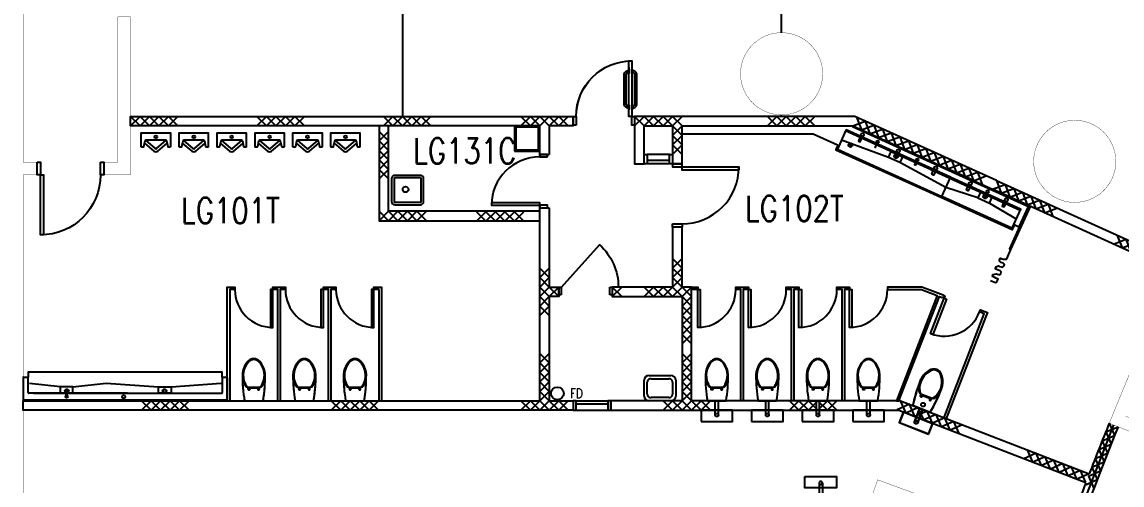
# Model space of a CAD drawing. Extents: x -163000 to 184253, y -124935 to 90032.
# Drawn here: x -78017 to -60614, y -65007 to -57681 of the extents above; entities that cross this region are included whole.
import ezdxf

# ---------------------------------------------------------------- set-up
doc = ezdxf.new("R2010")
doc.units = 0
doc.header["$LTSCALE"] = 1000
doc.header["$MEASUREMENT"] = 0
doc.linetypes.add('s1118a$0$HIDDEN', pattern=[0.375, 0.25, -0.125])
doc.linetypes.add('s4118a$0$HIDDEN', pattern=[0.375, 0.25, -0.125])
doc.layers.get('0').update_dxf_attribs({"linetype": 'CONTINUOUS'})
for name, color, linetype in [('s1118a$0$20', 7, 'CONTINUOUS'), ('s1118a$0$22', 7, 'CONTINUOUS'), ('s1118a$0$30', 2, 'CONTINUOUS'), ('s1118a$0$45', 7, 'CONTINUOUS'), ('s1118a$0$49', 7, 'CONTINUOUS'), ('s1118a$0$6', 7, 'CONTINUOUS'), ('s1118a$0$7', 7, 'CONTINUOUS'), ('s1118a$0$bc-dr', 7, 'CONTINUOUS'), ('s1118a$0$bc-o-dis', 7, 's1118a$0$HIDDEN'), ('s1118a$0$bc-o-dr', 7, 'CONTINUOUS'), ('s1118a$0$bc-wall', 4, 'CONTINUOUS'), ('s1118a$0$N-wc-wl', 3, 'CONTINUOUS'), ('s1118a$0$ROOM-NO', 4, 'CONTINUOUS'), ('s1118a$0$sani02', 7, 'CONTINUOUS'), ('s4118a$0$11', 7, 'CONTINUOUS'), ('s4118a$0$20', 7, 'CONTINUOUS'), ('s4118a$0$22', 7, 'CONTINUOUS'), ('s4118a$0$49', 7, 'CONTINUOUS'), ('s4118a$0$6', 7, 'CONTINUOUS'), ('s4118a$0$bc-dr', 7, 'CONTINUOUS'), ('s4118a$0$N-wc-wl', 3, 'CONTINUOUS'), ('s4118a$0$sani02', 7, 'CONTINUOUS')]:
    doc.layers.add(name, color=color, linetype=linetype)
doc.styles.add('s1118a$0$STANDARD', font='SIMPLEX', dxfattribs={"width": 0.8})

# ---------------------------------------------------------------- blocks, each defined once
blk = doc.blocks.new('s1118a$0$D1050B')
at = {"layer": 's1118a$0$30', "color": 14, "linetype": 'Continuous'}
for points in [[(0.05, 0.15), (0.1, 0.15), (0.1, 1.1), (0.05, 1.1)], [(0, 0), (0.05, 0), (0.05, 0.15), (0, 0.15)], [(1, 0), (1.05, 0), (1.05, 0.15), (1, 0.15)]]:
    blk.add_lwpolyline(points, close=True, dxfattribs=at)
blk.add_arc((0.05, 0.150001), 0.950006, 0, 90, dxfattribs=at)
blk = doc.blocks.new('s1118a$0$CSINK')
at = {"layer": 's1118a$0$49', "color": 2, "linetype": 'Continuous'}
for p, q in [((0.075, 0.4), (0.425, 0.4)), ((0.11, 0.35), (0.39, 0.35)), ((0, 0.075), (0, 0.325)), ((0.05, 0.1062), (0.05, 0.2938)), ((0.45, 0.2938), (0.45, 0.1062)), ((0.5, 0.325), (0.5, 0.075)), ((0.425, 0), (0.075, 0)), ((0.39, 0.05), (0.11, 0.05))]:
    blk.add_line(p, q, dxfattribs=at)
for points in [[(0.110001, 0.350002, 0.03065), (0.102177, 0.34952, 0.030839), (0.094471, 0.348086, 0.030964), (0.087061, 0.345727, 0.031496), (0.080001, 0.342466, 0.031724), (0.0735, 0.338394, 0.032492), (0.067574, 0.333527, 0.032773), (0.06242, 0.328017, 0.033593), (0.058039, 0.321877, 0.033855), (0.054579, 0.315298, 0.034491), (0.052045, 0.308311, 0.03465), (0.050518, 0.301102, 0.034891), (0.05, 0.293752)], [(0.450003, 0.293752, 0.034891), (0.449486, 0.301102, 0.03465), (0.447958, 0.308311, 0.034491), (0.445424, 0.315298, 0.033855), (0.441964, 0.321877, 0.033593), (0.437583, 0.328017, 0.032773), (0.432429, 0.333527, 0.032492), (0.426503, 0.338394, 0.031724), (0.420003, 0.342466, 0.031496), (0.412943, 0.345727, 0.030964), (0.405532, 0.348086, 0.030839), (0.397826, 0.34952, 0.03065), (0.390002, 0.350002)], [(0.05, 0.106251, 0.034891), (0.050518, 0.098901, 0.03465), (0.052045, 0.091692, 0.034491), (0.054579, 0.084705, 0.033855), (0.058039, 0.078125, 0.033593), (0.06242, 0.071985, 0.032773), (0.067574, 0.066476, 0.032492), (0.0735, 0.061608, 0.031724), (0.080001, 0.057536, 0.031496), (0.087061, 0.054276, 0.030964), (0.094471, 0.051917, 0.030839), (0.102177, 0.050482, 0.03065), (0.110001, 0.05)], [(0.390002, 0.05, 0.03065), (0.397826, 0.050482, 0.030839), (0.405532, 0.051917, 0.030964), (0.412943, 0.054276, 0.031496), (0.420003, 0.057536, 0.031724), (0.426503, 0.061608, 0.032492), (0.432429, 0.066476, 0.032773), (0.437583, 0.071985, 0.033593), (0.441964, 0.078125, 0.033855), (0.445424, 0.084705, 0.034491), (0.447958, 0.091692, 0.03465), (0.449486, 0.098901, 0.034891), (0.450003, 0.106251)]]:
    blk.add_lwpolyline(points, format="xyb", dxfattribs=at)
for centre, start, end in [((0.075, 0.325002), 90, 180), ((0.425003, 0.325002), 0, 90), ((0.075, 0.075), 180, 270), ((0.425003, 0.075), 270, 0)]:
    blk.add_arc(centre, 0.075, start, end, dxfattribs=at)
blk = doc.blocks.new('s1118a$0$CHAT15')
at = {"layer": 's1118a$0$22', "color": 14, "linetype": 'Continuous'}
for points in [[(0, 0), (0.15, 0.15), (0.3, 0), (0.45, 0.15), (0.6, 0), (0.75, 0.15)], [(0, 0.15), (0.15, 0), (0.3, 0.15), (0.45, 0), (0.6, 0.15), (0.75, 0)]]:
    blk.add_lwpolyline(points, dxfattribs=at)
blk = doc.blocks.new('s1118a$0$HAT15')
at = {"layer": 's1118a$0$22', "color": 14, "linetype": 'Continuous'}
for p, q in [((0, 0), (0.15, 0.15)), ((0, 0.15), (0.15, 0))]:
    blk.add_line(p, q, dxfattribs=at)
blk = doc.blocks.new('s1118a$0$FD')
at = {"layer": 's1118a$0$45', "color": 2, "linetype": 'Continuous'}
blk.add_circle((0, 0), 0.1, dxfattribs=at)
at = {"layer": 's1118a$0$45', "color": 2, "linetype": 'Continuous', "style": 's1118a$0$STANDARD', "width": 0.8}
blk.add_text('FD', height=0.15, dxfattribs=at).set_placement((0.2, -0.075))
blk = doc.blocks.new('s1118a$0$WC')
at = {"layer": 's1118a$0$49', "color": 14, "linetype": 'Continuous'}
for p, q in [((-0.076, 0.214), (-0.076, 0.199)), ((0.076, 0.199), (-0.076, 0.199)), ((0.076, 0.214), (0.076, 0.199))]:
    blk.add_line(p, q, dxfattribs=at)
at = {"layer": 's1118a$0$49', "color": 14, "linetype": 's1118a$0$HIDDEN'}
for p, q in [((-0.025, -0.225), (-0.025, 0)), ((0.025, -0.225), (0.025, 0))]:
    blk.add_line(p, q, dxfattribs=at)
at = {"layer": 's1118a$0$49', "color": 14, "linetype": 'Continuous'}
for points in [[(0.106, 0.223), (0.123, 0.223, 0.064397), (0.151, 0.267, 0.312063), (0.087, 0.629, 0.200897), (0, 0.665, 0.200897), (-0.087, 0.629, 0.312063), (-0.151, 0.267, 0.064397), (-0.123, 0.223), (-0.106, 0.223)], [(-0.18, 0.406, 0.045439), (-0.147, 0), (0.147, 0, 0.045439), (0.18, 0.406, -0.205215)], [(-0.064, 0.199), (-0.064, 0.184, -1), (-0.088, 0.184), (-0.088, 0.214)], [(0.064, 0.199), (0.064, 0.184, 1), (0.088, 0.184), (0.088, 0.214)]]:
    blk.add_lwpolyline(points, format="xyb", dxfattribs=at)
blk.add_lwpolyline([(0, 0.653, 0.200897), (-0.078, 0.62, 0.312063), (-0.139, 0.272, 0.096006), (-0.097, 0.214), (0.097, 0.214, 0.096006), (0.139, 0.272, 0.312063), (0.078, 0.62, 0.200897)], format="xyb", close=True, dxfattribs=at)
blk.add_lwpolyline([(-0.25, -0.325), (0.25, -0.325), (0.25, -0.15), (-0.25, -0.15)], close=True, dxfattribs=at)
at = {"layer": 's1118a$0$49', "color": 14, "linetype": 's1118a$0$HIDDEN'}
blk.add_circle((0, -0.225), 0.025, dxfattribs=at)
blk = doc.blocks.new('s1118a$0$URINAL')
at = {"layer": 's1118a$0$49', "color": 2, "linetype": 'Continuous'}
for points in [[(0.174, -0.004, 0.355245), (0.154, 0.012), (-0.154, 0.012, 0.355245), (-0.174, -0.004), (-0.193, -0.095, -0.355529), (-0.202, -0.103), (-0.22, -0.103, -0.414214), (-0.23, -0.093), (-0.23, 0.126), (0.23, 0.126), (0.23, -0.093, -0.414214), (0.22, -0.103), (0.202, -0.103, -0.355529), (0.193, -0.095), (0.174, -0.004)], [(-0.166, 0.008), (-0.013, -0.122, 0.364844), (0.013, -0.122), (0.166, 0.008)], [(-0.181, -0.037), (-0.032, -0.162, 0.364844), (0.032, -0.162), (0.181, -0.037)]]:
    blk.add_lwpolyline(points, format="xyb", dxfattribs=at)
blk.add_circle((0, 0.062), 0.0205, dxfattribs=at)
blk = doc.blocks.new('s1118a$0$D1050A')
at = {"layer": 's1118a$0$30', "color": 14, "linetype": 'Continuous'}
for points in [[(0.05, 0.2), (0.1, 0.2), (0.1, 1.15), (0.05, 1.15)], [(0, 0), (0.05, 0), (0.05, 0.2), (0, 0.2)], [(1, 0), (1.05, 0), (1.05, 0.2), (1, 0.2)]]:
    blk.add_lwpolyline(points, close=True, dxfattribs=at)
blk.add_arc((0.05, 0.200001), 0.950006, 0, 90, dxfattribs=at)
blk = doc.blocks.new('s1118a')
for points in [[(-70225, -59725), (-69825, -59725), (-69825, -59325), (-70225, -59325)], [(-70205, -59705), (-69845, -59705), (-69845, -59345), (-70205, -59345)]]:
    blk.add_lwpolyline(points, close=True)
for centre, start, end in [((-77910, -63545), 180, 270), ((-74860, -63545), 270, 0)]:
    blk.add_arc(centre, 10, start, end)
at = {"layer": 's1118a$0$20'}
for p, q in [((-69825, -59775), (-69675, -59775)), ((-69825, -60621), (-69675, -60621))]:
    blk.add_line(p, q, dxfattribs=at)
at = {"layer": 's1118a$0$20', "color": 14, "linetype": 'Continuous', "const_width": 5}
for points in [[(-79700, -67450), (-79700, -67250), (-78200, -67250), (-78200, -54850), (-78000, -54850), (-78000, -56150), (-75000, -56150), (-75000, -54850), (-74800, -54850), (-74800, -56350), (-76300, -56350), (-76300, -56550), (-76500, -56550), (-76500, -56350), (-78000, -56350), (-78000, -59900), (-77775, -59900), (-77775, -60100), (-78000, -60100), (-78000, -67450)], [(-76300, -57600), (-76500, -57600), (-76500, -59900), (-76725, -59900), (-76725, -60100), (-76300, -60100)]]:
    blk.add_lwpolyline(points, close=True, dxfattribs=at)
at = {"layer": 's1118a$0$20', "color": 14, "linetype": 'Continuous'}
for points in [[(-69825, -59795), (-69825, -59325), (-70275, -59325), (-70425, -59325), (-76300, -59325), (-76300, -59175), (-69296, -59175), (-69296, -59325), (-69675, -59325), (-69675, -59775)], [(-62601, -60190), (-64842, -59175), (-68325, -59175), (-68325, -59925), (-68175, -59925), (-68175, -59325), (-67725, -59325), (-67725, -59925), (-67575, -59925), (-67575, -59325), (-64875, -59325), (-62663, -60327)], [(-69675, -60621), (-69675, -61875), (-69525, -61875), (-69525, -62025), (-69675, -62025), (-69675, -63675), (-69300, -63675), (-69300, -63825), (-78000, -63825), (-78000, -63675), (-69825, -63675), (-69825, -60601)], [(-64117, -63675), (-67425, -63675), (-67425, -61875), (-67575, -61875), (-67575, -60925), (-67725, -60925), (-67725, -61875), (-68679, -61875), (-68679, -62025), (-67575, -62025), (-67575, -63675), (-68700, -63675), (-68700, -63825), (-64175, -63825)]]:
    blk.add_lwpolyline(points, dxfattribs=at)
at = {"layer": 's1118a$0$22', "color": 14, "linetype": 'Continuous'}
for points in [[(-67725, -61425), (-67575, -61575), (-67725, -61725), (-67575, -61875), (-67725, -62025)], [(-67575, -61425), (-67725, -61575), (-67575, -61725), (-67725, -61875), (-67575, -62025)]]:
    blk.add_lwpolyline(points, dxfattribs=at)
at = {"layer": 's1118a$0$30', "color": 14, "linetype": 'Continuous'}
for p, q in [((-68411, -58433), (-68411, -58393)), ((-69525, -61996), (-69525, -61875)), ((-69525, -61875), (-69485, -61875)), ((-68719, -61875), (-68679, -61875)), ((-68679, -61875), (-68679, -61996))]:
    blk.add_line(p, q, dxfattribs=at)
at = {"layer": 's1118a$0$30', "color": 11, "linetype": 'Continuous'}
for p, q in [((-67775, -59775), (-68125, -59775)), ((-67775, -59875), (-68125, -59875)), ((-67775, -59925), (-68125, -59925)), ((-69250, -63675), (-68750, -63675)), ((-69250, -63725), (-68750, -63725)), ((-69250, -63825), (-68750, -63825))]:
    blk.add_line(p, q, dxfattribs=at)
for points in [[(-68125, -59925), (-68175, -59925), (-68175, -59775), (-68125, -59775)], [(-67725, -59925), (-67775, -59925), (-67775, -59775), (-67725, -59775)], [(-69300, -63675), (-69300, -63825), (-69250, -63825), (-69250, -63675)], [(-68750, -63675), (-68750, -63825), (-68700, -63825), (-68700, -63675)]]:
    blk.add_lwpolyline(points, close=True, dxfattribs=at)
at = {"layer": 's1118a$0$30', "color": 2}
blk.add_lwpolyline([(-66675, -60025), (-67575, -60025), (-67575, -59925), (-67725, -59925), (-67725, -59975), (-67575, -59975), (-66675, -59975)], close=True, dxfattribs=at)
blk.add_lwpolyline([(-67575, -60875, 0.414214), (-66675, -59975)], format="xyb", dxfattribs=at)
at = {"layer": 's1118a$0$30'}
blk.add_lwpolyline([(-67725, -60875), (-67575, -60875), (-67575, -60925), (-67725, -60925)], close=True, dxfattribs=at)
at = {"layer": 's1118a$0$6', "color": 14, "linetype": 'Continuous', "const_width": 5}
blk.add_lwpolyline([(-65350, -58500, 1), (-66650, -58500, 1)], format="xyb", close=True, dxfattribs=at)
at = {"layer": 's1118a$0$7', "color": 4, "linetype": 'Continuous'}
for p, q in [((-72000, -32500), (-72000, -59175)), ((-66000, -57850), (-66000, -54550)), ((-66000, -59175), (-66000, -59150))]:
    blk.add_line(p, q, dxfattribs=at)
at = {"layer": 's1118a$0$bc-dr', "color": 2}
blk.add_lwpolyline([(-69482, -61875), (-68880, -61206, -0.212606), (-68582, -61875)], format="xyb", dxfattribs=at)
at = {"layer": 's1118a$0$bc-o-dis'}
for p, q in [((-68417, -58296), (-68371, -58296)), ((-64956, -59630), (-64868, -59630)), ((-64912, -59586), (-64912, -59674)), ((-69485, -61875), (-69485, -61996)), ((-68719, -61996), (-68719, -61875)), ((-69485, -61996), (-69525, -61996)), ((-68679, -61996), (-68719, -61996)), ((-77920, -63545), (-77920, -63293)), ((-74850, -63293), (-74850, -63545)), ((-74769, -63306), (-74769, -63675)), ((-74473, -63452), (-74456, -63452)), ((-74447, -63461), (-74253, -63461)), ((-74438, -63491), (-74438, -63461)), ((-74426, -63461), (-74426, -63476)), ((-74274, -63476), (-74426, -63476)), ((-74414, -63476), (-74414, -63491)), ((-74286, -63476), (-74286, -63491)), ((-74274, -63461), (-74274, -63476)), ((-74262, -63491), (-74262, -63461)), ((-74244, -63452), (-74227, -63452)), ((-73673, -63452), (-73656, -63452)), ((-73647, -63461), (-73453, -63461)), ((-73638, -63491), (-73638, -63461)), ((-73626, -63461), (-73626, -63476)), ((-73474, -63476), (-73626, -63476)), ((-73614, -63476), (-73614, -63491)), ((-73486, -63476), (-73486, -63491)), ((-73474, -63461), (-73474, -63476)), ((-73462, -63491), (-73462, -63461)), ((-73444, -63452), (-73427, -63452)), ((-72873, -63452), (-72856, -63452)), ((-72847, -63461), (-72653, -63461)), ((-72838, -63491), (-72838, -63461)), ((-72826, -63461), (-72826, -63476)), ((-72674, -63476), (-72826, -63476)), ((-72814, -63476), (-72814, -63491)), ((-72686, -63476), (-72686, -63491)), ((-72674, -63461), (-72674, -63476)), ((-72662, -63491), (-72662, -63461)), ((-72644, -63452), (-72627, -63452)), ((-74497, -63675), (-74203, -63675)), ((-73697, -63675), (-73403, -63675)), ((-72897, -63675), (-72603, -63675))]:
    blk.add_line(p, q, dxfattribs=at)
blk.add_arc((-74773, -63306), 4, 0, 90, dxfattribs=at)
for centre, major_axis, start_param, end_param in [((-64912, -59630), (19.4, 19.4), 5.497787, 11.780972), ((-74208, -63273), (-228, 228), 0.007633, 1.217579), ((-74208, -63273), (-219, 219), 0.007633, 1.217579), ((-74350, -63132), (-86.8, 86.8), -0.785398, 0.007633), ((-74350, -63132), (-77.8, 77.8), -0.785398, 0.007633), ((-74350, -63132), (86.8, 86.8), 6.275552, 7.068583), ((-74350, -63132), (77.8, 77.8), 6.275552, 7.068583), ((-74492, -63273), (219, 219), 5.065606, 6.275552), ((-74492, -63273), (228, 228), 5.065606, 6.275552), ((-73408, -63273), (-228, 228), 0.007633, 1.217579), ((-73408, -63273), (-219, 219), 0.007633, 1.217579), ((-73550, -63132), (-86.8, 86.8), -0.785398, 0.007633), ((-73550, -63132), (-77.8, 77.8), -0.785398, 0.007633), ((-73550, -63132), (86.8, 86.8), 6.275552, 7.068583), ((-73550, -63132), (77.8, 77.8), 6.275552, 7.068583), ((-73692, -63273), (219, 219), 5.065606, 6.275552), ((-73692, -63273), (228, 228), 5.065606, 6.275552), ((-72608, -63273), (-228, 228), 0.007633, 1.217579), ((-72608, -63273), (-219, 219), 0.007633, 1.217579), ((-72750, -63132), (-86.8, 86.8), -0.785398, 0.007633), ((-72750, -63132), (-77.8, 77.8), -0.785398, 0.007633), ((-72750, -63132), (86.8, 86.8), 6.275552, 7.068583), ((-72750, -63132), (77.8, 77.8), 6.275552, 7.068583), ((-72892, -63273), (219, 219), 5.065606, 6.275552), ((-72892, -63273), (228, 228), 5.065606, 6.275552), ((-72283, -63289), (-1589, 1589), 0.77622, 0.957852), ((-76417, -63289), (-1589, 1589), 3.754537, 3.936169), ((-71483, -63289), (-1589, 1589), 0.77622, 0.957852), ((-75617, -63289), (-1589, 1589), 3.754537, 3.936169), ((-70683, -63289), (-1589, 1589), 0.77622, 0.957852), ((-74817, -63289), (-1589, 1589), 3.754537, 3.936169), ((-74316, -63323), (143, 143), 2.788375, 3.04561), ((-74316, -63323), (134, 134), 2.788375, 3.171225), ((-74426, -63491), (8.74, 8.74), 2.356194, 5.497787), ((-74274, -63491), (8.74, 8.74), 2.356194, 5.497787), ((-74384, -63323), (-134, 134), 3.111961, 3.49481), ((-74384, -63323), (-143, 143), 3.237576, 3.49481), ((-73516, -63323), (143, 143), 2.788375, 3.04561), ((-73516, -63323), (134, 134), 2.788375, 3.171225), ((-73626, -63491), (8.74, 8.74), 2.356194, 5.497787), ((-73474, -63491), (8.74, 8.74), 2.356194, 5.497787), ((-73584, -63323), (-134, 134), 3.111961, 3.49481), ((-73584, -63323), (-143, 143), 3.237576, 3.49481), ((-72716, -63323), (143, 143), 2.788375, 3.04561), ((-72716, -63323), (134, 134), 2.788375, 3.171225), ((-72826, -63491), (8.74, 8.74), 2.356194, 5.497787), ((-72674, -63491), (8.74, 8.74), 2.356194, 5.497787), ((-72784, -63323), (-134, 134), 3.111961, 3.49481), ((-72784, -63323), (-143, 143), 3.237576, 3.49481)]:
    blk.add_ellipse(centre, major_axis=major_axis, ratio=1, start_param=start_param, end_param=end_param, dxfattribs=at)
at = {"layer": 's1118a$0$bc-o-dr', "color": 2}
for p, q in [((-68417, -59175), (-68417, -58296)), ((-68371, -58296), (-68371, -59175)), ((-69296, -59175), (-69250, -59175)), ((-69296, -59314), (-69296, -59175)), ((-69250, -59314), (-69296, -59314)), ((-69250, -59175), (-69250, -59314)), ((-68371, -59175), (-68417, -59175)), ((-68371, -59175), (-68325, -59175)), ((-68371, -59314), (-68371, -59175)), ((-68325, -59314), (-68371, -59314)), ((-68325, -59175), (-68325, -59314))]:
    blk.add_line(p, q, dxfattribs=at)
at = {"layer": 's1118a$0$bc-o-dr', "color": 2, "extrusion": (0, 0, -1)}
blk.add_ellipse((-68371, -59175), major_axis=(621, 621), ratio=1, start_param=3.926991, end_param=5.497787, dxfattribs=at)
at = {"layer": 's1118a$0$bc-wall'}
blk.add_line((-64880, -59337), (-64875, -59325), dxfattribs=at)
at = {"layer": 's1118a$0$N-wc-wl', "linetype": 'Continuous'}
blk.add_line((-64875, -59325), (-62086, -60588), dxfattribs=at)
at = {"layer": 's1118a$0$N-wc-wl', "color": 0, "linetype": 'Continuous'}
for p, q in [((-64142, -59657), (-63731, -59843)), ((-62974, -60186), (-63384, -60000))]:
    blk.add_line(p, q, dxfattribs=at)
at = {"layer": 's1118a$0$N-wc-wl', "linetype": 'Continuous'}
blk.add_lwpolyline([(-69825, -60675), (-72219, -60675), (-72219, -59325), (-72369, -59325), (-72369, -60825), (-69825, -60825)], close=True, dxfattribs=at)
at = {"layer": 's1118a$0$sani02'}
for p, q in [((-64880, -59337), (-63532, -59948)), ((-63334, -60155), (-64988, -59405)), ((-64309, -59823), (-65053, -59549)), ((-63399, -60299), (-64127, -59905)), ((-63639, -60017), (-62227, -60656)), ((-63532, -59948), (-62092, -60600)), ((-62287, -60629), (-63334, -60155)), ((-62894, -60464), (-63399, -60299)), ((-62712, -60546), (-62291, -60798)), ((-62239, -60924), (-62086, -60588)), ((-78000, -63306), (-78000, -63675)), ((-74769, -63306), (-74769, -63675)), ((-77412, -63455), (-77900, -63400)), ((-77212, -63455), (-76684, -63397)), ((-76684, -63397), (-75859, -63455)), ((-75659, -63455), (-74869, -63397)), ((-74473, -63452), (-74456, -63452)), ((-74447, -63461), (-74253, -63461)), ((-74438, -63491), (-74438, -63461)), ((-74426, -63461), (-74426, -63476)), ((-74274, -63476), (-74426, -63476)), ((-74414, -63476), (-74414, -63491)), ((-74286, -63476), (-74286, -63491)), ((-74274, -63461), (-74274, -63476)), ((-74262, -63491), (-74262, -63461)), ((-74244, -63452), (-74227, -63452)), ((-73673, -63452), (-73656, -63452)), ((-73647, -63461), (-73453, -63461)), ((-73638, -63491), (-73638, -63461)), ((-73626, -63461), (-73626, -63476)), ((-73474, -63476), (-73626, -63476)), ((-73614, -63476), (-73614, -63491)), ((-73486, -63476), (-73486, -63491)), ((-73474, -63461), (-73474, -63476)), ((-73462, -63491), (-73462, -63461)), ((-73444, -63452), (-73427, -63452)), ((-72873, -63452), (-72856, -63452)), ((-72847, -63461), (-72653, -63461)), ((-72838, -63491), (-72838, -63461)), ((-72826, -63461), (-72826, -63476)), ((-72674, -63476), (-72826, -63476)), ((-72814, -63476), (-72814, -63491)), ((-72686, -63476), (-72686, -63491)), ((-72674, -63461), (-72674, -63476)), ((-72662, -63491), (-72662, -63461)), ((-72644, -63452), (-72627, -63452)), ((-76419, -63662), (-78000, -63662)), ((-76350, -63555), (-77910, -63555)), ((-77834, -63555), (-76684, -63555)), ((-76684, -63555), (-74860, -63555)), ((-74769, -63662), (-76419, -63662)), ((-74497, -63675), (-74203, -63675)), ((-73697, -63675), (-73403, -63675)), ((-72897, -63675), (-72603, -63675))]:
    blk.add_line(p, q, dxfattribs=at)
at = {"layer": 's1118a$0$sani02', "linetype": 'Continuous'}
for p, q in [((-62244, -60926), (-62310, -60897)), ((-77996, -63302), (-77924, -63302)), ((-74845, -63302), (-74773, -63302))]:
    blk.add_line(p, q, dxfattribs=at)
at = {"layer": 's1118a$0$sani02', "color": 0, "ltscale": 0.4}
for points in [[(-68411, -59046), (-68418, -59046, -0.414214), (-68493, -58971), (-68493, -58521, -0.414214), (-68418, -58446), (-68411, -58446)], [(-68371, -59046), (-68364, -59046, 0.414214), (-68289, -58971), (-68289, -58521, 0.414214), (-68364, -58446), (-68371, -58446)], [(-68411, -59014), (-68418, -59014, -0.414214), (-68461, -58971), (-68461, -58521, -0.414214), (-68418, -58478), (-68411, -58478)], [(-68371, -59014), (-68364, -59014, 0.414214), (-68321, -58971), (-68321, -58521, 0.414214), (-68364, -58478), (-68371, -58478)]]:
    blk.add_lwpolyline(points, format="xyb", dxfattribs=at)
for points in [[(-68411, -58498), (-68416, -58498), (-68416, -58426), (-68411, -58426)], [(-68371, -58498), (-68366, -58498), (-68366, -58426), (-68371, -58426)], [(-68411, -58994), (-68416, -58994), (-68416, -59066), (-68411, -59066)], [(-68371, -58994), (-68366, -58994), (-68366, -59066), (-68371, -59066)]]:
    blk.add_lwpolyline(points, close=True, dxfattribs=at)
at = {"layer": 's1118a$0$sani02'}
for points in [[(-67575, -59450), (-65503, -59450), (-65114, -59626, -0.414214), (-65112, -59631), (-65142, -59697, 0.414214), (-65140, -59702), (-63713, -60349)], [(-64492, -59588), (-64522, -59655, 1), (-64512, -59660), (-64481, -59593)], [(-63853, -59877), (-63884, -59944, -1), (-63894, -59939), (-63864, -59873)], [(-63713, -60349), (-62350, -60966, 0.414214), (-62345, -60964), (-62315, -60899, -0.414214), (-62310, -60897)], [(-62741, -60381), (-62771, -60448, -1), (-62782, -60443), (-62752, -60377)], [(-74845, -63302, -0.414214), (-74849, -63298), (-74849, -63226, 0.414214), (-74853, -63222), (-76419, -63222)], [(-77318, -63593), (-77318, -63520, -1), (-77307, -63520), (-77307, -63593)]]:
    blk.add_lwpolyline(points, format="xyb", dxfattribs=at)
for points in [[(-63330, -60135), (-64976, -59389, 0.414214), (-64981, -59391), (-65117, -59691), (-63463, -60440), (-63328, -60140, 0.414214)], [(-63322, -60138), (-62222, -60636, -0.414214), (-62220, -60642), (-62356, -60942), (-63463, -60440), (-63328, -60140, -0.414214)]]:
    blk.add_lwpolyline(points, format="xyb", close=True, dxfattribs=at)
for points in [[(-64748, -59465), (-64785, -59564), (-64757, -59577), (-64707, -59483)], [(-64179, -59722), (-64216, -59822), (-64187, -59835), (-64138, -59741)], [(-63546, -60009), (-63595, -60103), (-63624, -60090), (-63586, -59991)], [(-62999, -60257), (-63049, -60350), (-63077, -60338), (-63040, -60238)], [(-62471, -60496), (-62508, -60595), (-62480, -60608), (-62430, -60515)], [(-74769, -63675), (-74769, -61875), (-74650, -61875), (-74650, -61913), (-74731, -61913), (-74731, -63675)], [(-73969, -63675), (-73969, -61913), (-74050, -61913), (-74050, -61875), (-73850, -61875), (-73850, -61913), (-73931, -61913), (-73931, -63675)], [(-73169, -63675), (-73169, -61913), (-73250, -61913), (-73250, -61875), (-73050, -61875), (-73050, -61913), (-73131, -61913), (-73131, -63675)], [(-72369, -61913), (-72450, -61913), (-72450, -61875), (-72331, -61875), (-72331, -63675)], [(-72369, -63675), (-72369, -61913)]]:
    blk.add_lwpolyline(points, dxfattribs=at)
for points in [[(-64268, -59732), (-64086, -59814), (-64127, -59905), (-64309, -59823)], [(-62671, -60455), (-62853, -60373), (-62894, -60464), (-62712, -60546)], [(-74050, -61913), (-74088, -61913), (-74088, -62513), (-74050, -62513)], [(-73250, -61913), (-73288, -61913), (-73288, -62513), (-73250, -62513)], [(-72450, -61913), (-72488, -61913), (-72488, -62513), (-72450, -62513)], [(-77412, -63555), (-77212, -63555), (-77212, -63455), (-77412, -63455)], [(-75659, -63555), (-75859, -63555), (-75859, -63455), (-75659, -63455)]]:
    blk.add_lwpolyline(points, close=True, dxfattribs=at)
at = {"layer": 's1118a$0$sani02', "color": 0, "ltscale": 0.4}
for points in [[(-72171, -60158), (-72171, -60523, 0.414214), (-72121, -60573), (-71714, -60573, 0.414214), (-71664, -60523), (-71664, -60158, 0.414214), (-71714, -60108), (-72121, -60108, 0.414214)], [(-72131, -60158), (-72131, -60523, 0.414214), (-72121, -60533), (-71714, -60533, 0.414214), (-71704, -60523), (-71704, -60158, 0.414214), (-71714, -60148), (-72121, -60148, 0.414214)]]:
    blk.add_lwpolyline(points, format="xyb", close=True, dxfattribs=at)
at = {"layer": 's1118a$0$sani02', "color": 2, "linetype": 'Continuous'}
for points in [[(-67425, -61875), (-67325, -61875), (-67325, -61913), (-67425, -61913)], [(-67325, -61913), (-67287, -61913), (-67287, -62513), (-67325, -62513)], [(-66525, -61913), (-66487, -61913), (-66487, -62513), (-66525, -62513)], [(-65725, -61913), (-65687, -61913), (-65687, -62513), (-65725, -62513)], [(-64925, -61913), (-64887, -61913), (-64887, -62513), (-64925, -62513)], [(-63428, -62052), (-63393, -62066), (-63609, -62625), (-63645, -62611)]]:
    blk.add_lwpolyline(points, close=True, dxfattribs=at)
for points in [[(-66644, -63675), (-66644, -61913), (-66725, -61913), (-66725, -61875), (-66525, -61875), (-66525, -61913), (-66606, -61913), (-66606, -63675)], [(-65844, -63675), (-65844, -61913), (-65925, -61913), (-65925, -61875), (-65725, -61875), (-65725, -61913), (-65806, -61913), (-65806, -63675)], [(-65044, -63675), (-65044, -61913), (-65125, -61913), (-65125, -61875), (-64925, -61875), (-64925, -61913), (-65006, -61913), (-65006, -63675)], [(-63445, -62005), (-63780, -61875), (-64325, -61875), (-64325, -61913), (-63788, -61913), (-63539, -62009), (-64184, -63675), (-64143, -63675), (-63504, -62023), (-63459, -62040)], [(-63429, -63941), (-62793, -62298), (-62869, -62269), (-62855, -62233), (-62744, -62276), (-62758, -62312), (-62758, -62312), (-63394, -63955)], [(-63429, -63941), (-62793, -62298)]]:
    blk.add_lwpolyline(points, dxfattribs=at)
at = {"layer": 's1118a$0$sani02', "color": 0}
blk.add_lwpolyline([(-76419, -63222), (-77916, -63222, 0.414214), (-77920, -63226), (-77920, -63298, -0.414214), (-77924, -63302)], format="xyb", dxfattribs=at)
at = {"layer": 's1118a$0$sani02'}
for centre, radius in [((-64723, -59464), 25), ((-64479, -59574), 18.8), ((-64188, -59806), 30), ((-64188, -59806), 25), ((-64154, -59722), 25), ((-63851, -59859), 18.8), ((-63561, -59990), 25), ((-63015, -60238), 25), ((-62739, -60363), 18.8), ((-62779, -60444), 30), ((-62779, -60444), 25), ((-62446, -60496), 25), ((-77309, -63520), 30), ((-77309, -63520), 25), ((-75762, -63520), 30), ((-75762, -63520), 25), ((-77312, -63611), 18.8), ((-76409, -63611), 25)]:
    blk.add_circle(centre, radius, dxfattribs=at)
at = {"layer": 's1118a$0$sani02', "color": 2, "linetype": 'Continuous'}
blk.add_circle((-71949, -60330), 44.9, dxfattribs=at)
at = {"layer": 's1118a$0$sani02'}
for centre, radius, start, end in [((-62242, -60923), 4, 245.6253, 335.6253), ((-74050, -61913), 600, 180, 270), ((-73250, -61913), 600, 180, 270), ((-72450, -61913), 600, 180, 270), ((-77996, -63306), 4, 90, 180), ((-74773, -63306), 4, 0, 90)]:
    blk.add_arc(centre, radius, start, end, dxfattribs=at)
at = {"layer": 's1118a$0$sani02', "color": 2, "linetype": 'Continuous'}
for centre, start, end in [((-67325, -61913), 270, 0), ((-66525, -61913), 270, 0), ((-65725, -61913), 270, 0), ((-64925, -61913), 270, 0), ((-63428, -62052), 248.837, 338.837)]:
    blk.add_arc(centre, 600, start, end, dxfattribs=at)
at = {"layer": 's1118a$0$sani02'}
for centre, major_axis, start_param, end_param in [((-74208, -63273), (-228, 228), 0.007633, 1.217579), ((-74208, -63273), (-219, 219), 0.007633, 1.217579), ((-74350, -63132), (-86.8, 86.8), -0.785398, 0.007633), ((-74350, -63132), (-77.8, 77.8), -0.785398, 0.007633), ((-74350, -63132), (86.8, 86.8), 6.275552, 7.068583), ((-74350, -63132), (77.8, 77.8), 6.275552, 7.068583), ((-74492, -63273), (219, 219), 5.065606, 6.275552), ((-74492, -63273), (228, 228), 5.065606, 6.275552), ((-73408, -63273), (-228, 228), 0.007633, 1.217579), ((-73408, -63273), (-219, 219), 0.007633, 1.217579), ((-73550, -63132), (-86.8, 86.8), -0.785398, 0.007633), ((-73550, -63132), (-77.8, 77.8), -0.785398, 0.007633), ((-73550, -63132), (86.8, 86.8), 6.275552, 7.068583), ((-73550, -63132), (77.8, 77.8), 6.275552, 7.068583), ((-73692, -63273), (219, 219), 5.065606, 6.275552), ((-73692, -63273), (228, 228), 5.065606, 6.275552), ((-72608, -63273), (-228, 228), 0.007633, 1.217579), ((-72608, -63273), (-219, 219), 0.007633, 1.217579), ((-72750, -63132), (-86.8, 86.8), -0.785398, 0.007633), ((-72750, -63132), (-77.8, 77.8), -0.785398, 0.007633), ((-72750, -63132), (86.8, 86.8), 6.275552, 7.068583), ((-72750, -63132), (77.8, 77.8), 6.275552, 7.068583), ((-72892, -63273), (219, 219), 5.065606, 6.275552), ((-72892, -63273), (228, 228), 5.065606, 6.275552), ((-72283, -63289), (-1589, 1589), 0.77622, 0.957852), ((-76417, -63289), (-1589, 1589), 3.754537, 3.936169), ((-71483, -63289), (-1589, 1589), 0.77622, 0.957852), ((-75617, -63289), (-1589, 1589), 3.754537, 3.936169), ((-70683, -63289), (-1589, 1589), 0.77622, 0.957852), ((-74817, -63289), (-1589, 1589), 3.754537, 3.936169), ((-74316, -63323), (143, 143), 2.788375, 3.04561), ((-74316, -63323), (134, 134), 2.788375, 3.171225), ((-74426, -63491), (8.74, 8.74), 2.356194, 5.497787), ((-74274, -63491), (8.74, 8.74), 2.356194, 5.497787), ((-74384, -63323), (-134, 134), 3.111961, 3.49481), ((-74384, -63323), (-143, 143), 3.237576, 3.49481), ((-73516, -63323), (143, 143), 2.788375, 3.04561), ((-73516, -63323), (134, 134), 2.788375, 3.171225), ((-73626, -63491), (8.74, 8.74), 2.356194, 5.497787), ((-73474, -63491), (8.74, 8.74), 2.356194, 5.497787), ((-73584, -63323), (-134, 134), 3.111961, 3.49481), ((-73584, -63323), (-143, 143), 3.237576, 3.49481), ((-72716, -63323), (143, 143), 2.788375, 3.04561), ((-72716, -63323), (134, 134), 2.788375, 3.171225), ((-72826, -63491), (8.74, 8.74), 2.356194, 5.497787), ((-72674, -63491), (8.74, 8.74), 2.356194, 5.497787), ((-72784, -63323), (-134, 134), 3.111961, 3.49481), ((-72784, -63323), (-143, 143), 3.237576, 3.49481)]:
    blk.add_ellipse(centre, major_axis=major_axis, ratio=1, start_param=start_param, end_param=end_param, dxfattribs=at)
at = {"zscale": 1000}
for name, p, xscale, yscale in [('s1118a$0$CHAT15', (-76300, -59325), 999.9979999999999, 999.9979999999999), ('s1118a$0$CHAT15', (-74300, -59325), 999.9979999999999, 999.9979999999999), ('s1118a$0$CHAT15', (-72300, -59325), 999.9979999999999, 999.9979999999999), ('s1118a$0$CHAT15', (-70125, -59325), 999.9979999999999, 999.9979999999999), ('s1118a$0$CHAT15', (-68325, -59325), 999.9979999999999, 999.9979999999999), ('s1118a$0$CHAT15', (-66225, -59325), 999.9979999999999, 999.9979999999999), ('s1118a$0$HAT15', (-69675, -62025), 999.9979999999999, 999.9979999999999), ('s1118a$0$CHAT15', (-68175, -62025), 999.9979999999999, 999.9979999999999), ('s1118a$0$CSINK', (-68175, -63675), 999.994, 999.994), ('s1118a$0$FD', (-69547, -63557), 999.9979999999999, 999.9979999999999), ('s1118a$0$CHAT15', (-67875, -63825), 999.9979999999999, 999.9979999999999), ('s1118a$0$CHAT15', (-65875, -63825), 999.9979999999999, 999.9979999999999)]:
    blk.add_blockref(name, p, dxfattribs=dict(at, xscale=xscale, yscale=yscale))
at = {"xscale": 999.9979999999999, "yscale": 999.9979999999999, "zscale": 1000}
for name, p, rotation in [('s1118a$0$HAT15', (-67725, -59325), 270), ('s1118a$0$CHAT15', (-64875, -59325), 335.624982), ('s1118a$0$CHAT15', (-64875, -59325), 335.624982), ('s1118a$0$HAT15', (-67725, -59475), 270), ('s1118a$0$CHAT15', (-64192, -59634), 335.624982), ('s1118a$0$CHAT15', (-64192, -59634), 335.624982), ('s1118a$0$HAT15', (-67725, -59625), 270), ('s1118a$0$CHAT15', (-63508, -59944), 335.624982), ('s1118a$0$CHAT15', (-63508, -59944), 335.624982), ('s1118a$0$CHAT15', (-69675, -62325), 90), ('s1118a$0$HAT15', (-68529, -62025), 90), ('s1118a$0$CHAT15', (-67575, -62025), 270), ('s1118a$0$CHAT15', (-69675, -63675), 90), ('s1118a$0$CHAT15', (-67425, -63675), 90), ('s1118a$0$CHAT15', (-75375, -63675), 180), ('s1118a$0$CHAT15', (-72375, -63675), 180), ('s1118a$0$CHAT15', (-69375, -63675), 180)]:
    blk.add_blockref(name, p, dxfattribs=dict(at, rotation=rotation))
at = {"layer": 's1118a$0$30', "xscale": 924.757, "yscale": -924.757, "zscale": 1000, "rotation": 180}
blk.add_blockref('s1118a$0$D1050B', (-68325, -59314), dxfattribs=at)
at = {"layer": 's1118a$0$30', "color": 2, "xscale": -805.7099999999991, "yscale": -805.7099999999991, "zscale": 1000, "rotation": 270}
blk.add_blockref('s1118a$0$D1050B', (-69704, -60621), dxfattribs=at)
at = {"layer": 's1118a$0$49', "xscale": 999.9979999999999, "yscale": -999.9979999999999, "zscale": 1000}
blk.add_blockref('s1118a$0$WC', (-65380, -65200), dxfattribs=at)
at = {"layer": 's1118a$0$bc-o-dr', "color": 2, "xscale": 999.994, "yscale": -999.994, "zscale": 1000}
blk.add_blockref('s1118a$0$D1050A', (-77775, -59900), dxfattribs=at)
at = {"layer": 's1118a$0$N-wc-wl', "color": 0, "xscale": 999.998, "yscale": 999.998, "zscale": 1000, "rotation": 270}
blk.add_blockref('s1118a$0$CHAT15', (-72369, -59413), dxfattribs=at)
at = {"layer": 's1118a$0$N-wc-wl', "color": 0, "xscale": 999.998, "yscale": 999.998, "zscale": 1000}
for p in [(-72369, -60825), (-70827, -60833)]:
    blk.add_blockref('s1118a$0$CHAT15', p, dxfattribs=at)
at = {"layer": 's1118a$0$sani02', "zscale": 1000}
for name, p, xscale, yscale in [('s1118a$0$URINAL', (-75900, -59561), 999.994, 999.994), ('s1118a$0$URINAL', (-75300, -59561), 999.9940000000001, 999.9940000000001), ('s1118a$0$URINAL', (-74700, -59561), 999.9940000000001, 999.9940000000001), ('s1118a$0$URINAL', (-74100, -59561), 999.9940000000001, 999.9940000000001), ('s1118a$0$URINAL', (-73500, -59561), 999.9940000000001, 999.9940000000001), ('s1118a$0$URINAL', (-72900, -59561), 999.9940000000001, 999.9940000000001), ('s1118a$0$WC', (-67025, -63675), 999.9980000000069, 999.9980000000069), ('s1118a$0$WC', (-66225, -63675), 999.9980000000069, 999.9980000000069), ('s1118a$0$WC', (-65425, -63675), 999.9980000000069, 999.9980000000069), ('s1118a$0$WC', (-64625, -63675), 999.9980000000069, 999.9980000000069)]:
    blk.add_blockref(name, p, dxfattribs=dict(at, xscale=xscale, yscale=yscale))
at = {"layer": 's1118a$0$sani02', "xscale": 999.9959999999982, "yscale": 999.9959999999982, "zscale": 1000, "rotation": 338.8360429999999}
blk.add_blockref('s1118a$0$WC', (-63785, -63803), dxfattribs=at)
at = {"layer": 's1118a$0$ROOM-NO', "style": 's1118a$0$STANDARD', "width": 0.8}
for s, p in [('LG131C', (-71829, -59921)), ('LG101T', (-75501, -60865)), ('LG102T', (-66579, -60831))]:
    blk.add_text(s, height=400, dxfattribs=at).set_placement(p)
blk = doc.blocks.new('s4118a$0$WC-1')
at = {"layer": 's4118a$0$49', "color": 14, "linetype": 's4118a$0$HIDDEN'}
for p, q in [((-234, 25), (0, 25)), ((-234, -25), (0, -25))]:
    blk.add_line(p, q, dxfattribs=at)
at = {"layer": 's4118a$0$49', "color": 14, "linetype": 'Continuous'}
for p, q in [((214, 76), (199, 76)), ((199, -76), (199, 76)), ((214, -76), (199, -76))]:
    blk.add_line(p, q, dxfattribs=at)
blk.add_lwpolyline([(-334, -250), (-159, -250), (-159, 250), (-334, 250)], close=True, dxfattribs=at)
for points in [[(406, 180, 0.045439), (0, 147), (0, -147, 0.045439), (406, -180, -0.205215)], [(223, -106), (223, -123, 0.064397), (267, -151, 0.312063), (629, -87, 0.200897), (665, 0, 0.200897), (629, 87, 0.312063), (267, 151, 0.064397), (223, 123), (223, 106)], [(199, 64), (184, 64, -1), (184, 88), (214, 88)], [(199, -64), (184, -64, 1), (184, -88), (214, -88)]]:
    blk.add_lwpolyline(points, format="xyb", dxfattribs=at)
blk.add_lwpolyline([(653, 0, 0.200897), (620, 78, 0.312063), (272, 139, 0.096006), (214, 97), (214, -97, 0.096006), (272, -139, 0.312063), (620, -78, 0.200897)], format="xyb", close=True, dxfattribs=at)
blk.add_circle((68, 0), 30, dxfattribs=at)
at = {"layer": 's4118a$0$49', "color": 14, "linetype": 's4118a$0$HIDDEN'}
blk.add_ellipse((-234, 0), major_axis=(-21.9, 12), ratio=1, start_param=2.070462, end_param=8.353647, dxfattribs=at)
blk = doc.blocks.new('s4118a')
at = {"layer": 's4118a$0$11', "color": 14, "linetype": 'Continuous', "const_width": 5}
for points in [[(-59732, -61490, 0.010528), (-60816, -64029, 0.010528)], [(-64480, -64925, 0.019272), (-66104, -69960, 0.019272)]]:
    blk.add_lwpolyline(points, format="xyb", dxfattribs=at)
for points in [[(-60816, -64029), (-59888, -64401), (-59813, -64216), (-60556, -63918)], [(-64408, -65164), (-58774, -67228), (-58706, -67041), (-64480, -64925)]]:
    blk.add_lwpolyline(points, dxfattribs=at)
at = {"layer": 's4118a$0$20', "color": 14, "linetype": 'Continuous'}
for p, q in [((-62601, -60190), (-59732, -61490)), ((-59794, -61627), (-62663, -60327)), ((-64117, -63675), (-61133, -64830))]:
    blk.add_line(p, q, dxfattribs=at)
blk.add_lwpolyline([(-64175, -63825), (-64144, -63825), (-61187, -64970)], dxfattribs=at)
for radius, start, end in [(65555, 158.08118, 158.83431), (65405, 158.08118, 159.91871), (65555, 158.96544, 159.91863)]:
    blk.add_arc((0, -88500), radius, start, end, dxfattribs=at)
at = {"layer": 's4118a$0$22', "color": 14, "linetype": 'Continuous'}
for p, q in [((-60816, -64029), (-60733, -64224)), ((-60872, -64168), (-60677, -64085)), ((-60872, -64168), (-60788, -64363)), ((-60983, -64447), (-60788, -64363)), ((-60928, -64308), (-60733, -64224)), ((-60928, -64308), (-60843, -64502)), ((-61038, -64587), (-60843, -64502)), ((-60983, -64447), (-60898, -64642)), ((-61092, -64727), (-60898, -64642)), ((-61092, -64727), (-61007, -64921)), ((-61038, -64587), (-60953, -64781)), ((-61147, -64867), (-60952, -64781)), ((-61147, -64867), (-61061, -65061)), ((-61201, -65007), (-61007, -64921))]:
    blk.add_line(p, q, dxfattribs=at)
for points in [[(-62601, -60190), (-62526, -60389), (-62328, -60314), (-62253, -60513), (-62055, -60438), (-61980, -60636), (-61781, -60562), (-61707, -60760)], [(-62663, -60327), (-62464, -60252), (-62390, -60451), (-62191, -60376), (-62116, -60575), (-61918, -60500), (-61843, -60698), (-61645, -60624)], [(-60689, -61057), (-60614, -61256), (-60415, -61181), (-60341, -61379), (-60142, -61305), (-60067, -61503), (-59869, -61428), (-59794, -61627)], [(-60750, -61194), (-60552, -61119), (-60477, -61318), (-60279, -61243), (-60204, -61441), (-60005, -61367), (-59931, -61565), (-59732, -61490)], [(-63192, -64194), (-63277, -64000), (-63471, -64086), (-63557, -63892), (-63751, -63977), (-63837, -63783), (-64031, -63869), (-64117, -63675)], [(-63138, -64054), (-63332, -64140), (-63417, -63946), (-63611, -64031), (-63697, -63837), (-63891, -63923), (-63977, -63729), (-64171, -63815)], [(-61133, -64830), (-61327, -64916), (-61412, -64722), (-61606, -64808), (-61692, -64614), (-61886, -64699), (-61972, -64505), (-62166, -64591)], [(-61187, -64970), (-61272, -64776), (-61466, -64862), (-61552, -64668), (-61746, -64754), (-61832, -64559), (-62026, -64645), (-62112, -64451)]]:
    blk.add_lwpolyline(points, dxfattribs=at)
blk.add_arc((0, -88500), 65480, 158.08118, 159.91871, dxfattribs=at)
at = {"layer": 's4118a$0$6', "color": 14, "linetype": 'Continuous', "const_width": 5}
blk.add_lwpolyline([(-60712, -59886, 1), (-62012, -59886, 1)], format="xyb", close=True, dxfattribs=at)
at = {"layer": 's4118a$0$bc-dr', "color": 0}
blk.add_lwpolyline([(-62694, -61773), (-62616, -61802), (-62594, -61791), (-62576, -61751), (-62612, -61732), (-62661, -61703), (-62660, -61675), (-62602, -61666), (-62548, -61682), (-62533, -61667), (-62525, -61636), (-62543, -61616), (-62575, -61606), (-62608, -61592), (-62615, -61582), (-62615, -61575), (-62600, -61549), (-62570, -61537), (-62546, -61548), (-62505, -61560), (-62489, -61552), (-62482, -61543), (-62475, -61519), (-62496, -61497), (-62530, -61487), (-62548, -61471), (-62554, -61463), (-62552, -61445), (-62539, -61420), (-62496, -61431), (-62465, -61435), (-62443, -61433), (-62437, -61426), (-62373, -61282)], dxfattribs=at)
at = {"layer": 's4118a$0$N-wc-wl', "linetype": 'Continuous'}
blk.add_lwpolyline([(-62064, -60599), (-62086, -60588), (-62396, -61271), (-62373, -61282), (-62064, -60599)], dxfattribs=at)
at = {"layer": 's4118a$0$sani02', "color": 2, "linetype": 'Continuous'}
blk.add_lwpolyline([(-63428, -62052), (-63393, -62066), (-63609, -62625), (-63645, -62611)], close=True, dxfattribs=at)
for points in [[(-63445, -62005), (-63415, -62017), (-63428, -62052), (-63459, -62040)], [(-63429, -63941), (-62793, -62298), (-62869, -62269), (-62855, -62233), (-62744, -62276), (-62758, -62312), (-62758, -62312), (-63394, -63955)]]:
    blk.add_lwpolyline(points, dxfattribs=at)
blk.add_arc((-63428, -62052), 600, 248.837, 338.837, dxfattribs=at)
at = {"rotation": 68.50188203980308}
blk.add_blockref('s4118a$0$WC-1', (-63787, -63799), dxfattribs=at)

msp = doc.modelspace()

# ---------------------------------------------------------------- block references
for name in ['s4118a', 's1118a']:
    msp.add_blockref(name, (0, 0))

doc.saveas('drawing.dxf')
